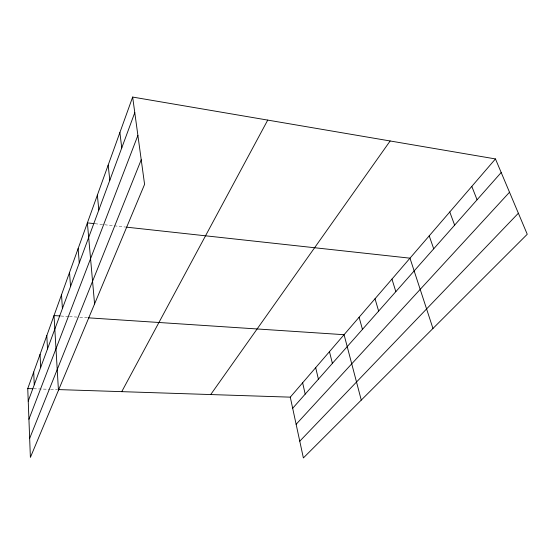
<?xml version="1.0" encoding="UTF-8"?>
<svg xmlns="http://www.w3.org/2000/svg" width="555" height="555" viewBox="0 0 555 555"><rect width="100%" height="100%" fill="white"/><g stroke="black" fill="none" stroke-linecap="round" stroke-linejoin="round"><path stroke-width="0.42" stroke-dasharray="2.77 2.08" d="M33.688 388.777L49.804 389.305M50.651 389.333L57.442 389.554M60.904 316.024L68.64 316.53M69.5 316.586L78.956 317.21M79.816 317.266L87.551 317.779M95.037 223.721L125.68 227.071"/><path stroke-width="0.83" d="M132.652 97.063L144.584 184.35L30.393 457.403L27.75 388.583L132.652 97.063L495.462 158.931L527.25 234.266L303.377 457.937L290.279 397.151L495.462 158.931M28.229 401.119L134.782 112.63M28.929 419.233L137.897 135.385M29.658 438.36L141.227 159.75M121.753 391.65L267.732 120.095M210.706 394.556L390.151 140.97M292.679 408.279L501.193 172.508M296.127 424.304L509.518 192.238M299.769 441.19L518.37 213.224M27.75 388.583L32.842 388.75M58.289 389.582L290.279 397.151M60.044 315.962L54.022 315.566L58.448 390.318M88.411 317.835L344.072 334.7L361.27 400.099M94.19 223.623L87.378 222.881L94.579 303.918M126.533 227.161L409.985 258.172L432.969 328.463M471.805 186.404L477.071 199.779M449.772 211.975L454.635 225.15M429.216 235.847L433.712 248.806M391.962 279.096L395.833 291.639M375.027 298.756L378.635 311.084M359.099 317.252L362.457 329.379M329.469 351.655L332.396 363.365M315.677 367.667L318.41 379.176M302.635 382.804L305.195 394.126M119.887 132.555L121.76 147.901M108.163 165.133L109.814 180.236M97.361 195.145L98.825 209.991M78.13 248.591L79.275 262.917M69.528 272.491L70.547 286.553M61.515 294.76L62.417 308.566M46.807 335.615L47.515 348.908M40.05 354.395L40.675 367.424M33.709 372.017L34.257 384.795"/></g></svg>
